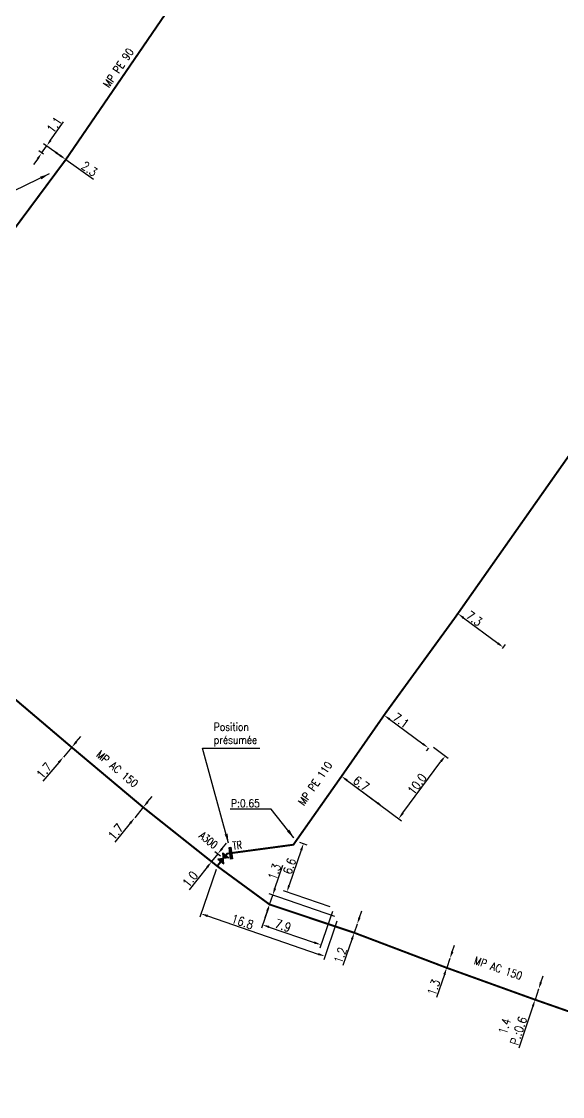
# Model space of a CAD drawing. Header units: millimetres. Extents: x 185000 to 186005, y 127000 to 128000.
# Drawn here: x 185752.9 to 185822.2, y 127336.6 to 127474.3 of the extents above; entities that cross this region are included whole.
import ezdxf
from ezdxf.enums import TextEntityAlignment as Align

# ---------------------------------------------------------------- set-up
doc = ezdxf.new("R2010")
doc.units = ezdxf.units.MM
doc.header["$PDMODE"] = 34
doc.layers.get('0').update_dxf_attribs({"linetype": 'CONTINUOUS'})
doc.layers.get('DEFPOINTS').update_dxf_attribs({"linetype": 'CONTINUOUS'})
for name, color, linetype in [('G_120', 4, 'CONTINUOUS'), ('G_300', 7, 'CONTINUOUS'), ('G_340', 7, 'CONTINUOUS')]:
    doc.layers.add(name, color=color, linetype=linetype)
doc.styles.add('G_ROMANS', font='ROMANS.SHX', dxfattribs={"width": 0.75})
doc.styles.get("Standard").update_dxf_attribs({"font": 'romans.shx', "width": 0.85})
doc.linetypes.add('G_TYPB_AP', pattern='A,5,-0.3,["o",Standard,S=1.5,R=0,X=0,Y=-0.5],-1.65', length=6.95)
doc.linetypes.add('G_TYPB_PE', pattern='A,5,-0.3,["o",Standard,S=1.5,R=0,X=0,Y=-0.5],-1.65', length=6.95)
doc.dimstyles.get("Standard").update_dxf_attribs({"dimtxt": 1.5, "dimasz": 1.2, "dimexe": 0.625, "dimexo": 0.625, "dimgap": 0.25, "dimtad": 1, "dimdec": 1, "dimzin": 0, "dimdsep": 46, "dimtxsty": 'Standard', "dimcen": -0.5, "dimadec": 0, "dimazin": 0, "dimtfac": 1, "dimtdec": 1, "dimtmove": 0, "dimatfit": 3, "dimfxl": 0, "dimtolj": 1, "dimtzin": 0, "dimarcsym": 0})

# ---------------------------------------------------------------- blocks, each defined once
blk = doc.blocks.new('*D19')
at = {"layer": 'DEFPOINTS', "color": 0, "linetype": 'Continuous', "ltscale": 0.5, "transparency": 16777216}
for p in [(185818.66, 127349.03), (185819.12, 127350.39), (185819.12, 127350.39)]:
    blk.add_point(p, dxfattribs=at)
at = {"layer": 'G_120', "color": 0, "linetype": 'Continuous', "lineweight": -2, "ltscale": 0.5, "transparency": 16777216}
for p, q in [((185819.4, 127351.24), (185819.68, 127352.1)), ((185819.12, 127350.39), (185818.66, 127349.03)), ((185818.38, 127348.18), (185816.59, 127342.8))]:
    blk.add_line(p, q, dxfattribs=at)
at = {"layer": 'G_120', "color": 0, "linetype": 'Continuous', "ltscale": 0.5, "transparency": 16777216}
for points in [[(185819.26, 127351.29), (185819.54, 127351.19), (185819.12, 127350.39)], [(185818.24, 127348.22), (185818.52, 127348.13), (185818.66, 127349.03)]]:
    blk.add_solid(points, dxfattribs=at)
at = {"layer": 'G_120', "color": 0, "linetype": 'Continuous', "ltscale": 0.5, "transparency": 16777216, "insert": (185815.65, 127345.33), "char_height": 1.125, "attachment_point": 5, "rotation": 71.5964}
blk.add_mtext('\\A1;1.4\\PP.:0.6', dxfattribs=at)
blk = doc.blocks.new('*D20')
at = {"layer": 'DEFPOINTS', "color": 0, "linetype": 'Continuous', "ltscale": 0.5, "transparency": 16777216}
for p in [(185795.87, 127358.7), (185795.87, 127358.7), (185795.5, 127357.6)]:
    blk.add_point(p, dxfattribs=at)
at = {"layer": 'G_120', "color": 0, "linetype": 'Continuous', "lineweight": -2, "ltscale": 0.5, "transparency": 16777216}
for p, q in [((185796.16, 127359.55), (185796.46, 127360.4)), ((185795.87, 127358.7), (185795.5, 127357.6)), ((185795.2, 127356.75), (185794.05, 127353.4))]:
    blk.add_line(p, q, dxfattribs=at)
at = {"layer": 'G_120', "color": 0, "linetype": 'Continuous', "ltscale": 0.5, "transparency": 16777216}
for points in [[(185796.02, 127359.6), (185796.31, 127359.5), (185795.87, 127358.7)], [(185795.06, 127356.8), (185795.34, 127356.7), (185795.5, 127357.6)]]:
    blk.add_solid(points, dxfattribs=at)
at = {"layer": 'G_120', "color": 0, "linetype": 'Continuous', "ltscale": 0.5, "transparency": 16777216, "insert": (185793.71, 127354.71), "char_height": 1.125, "attachment_point": 5, "rotation": 71.0291}
blk.add_mtext('\\A1;1.2', dxfattribs=at)
blk = doc.blocks.new('*D21')
at = {"layer": 'DEFPOINTS', "color": 0, "linetype": 'Continuous', "ltscale": 0.5, "transparency": 16777216}
for p in [(185807.76, 127354.31), (185807.76, 127354.31), (185807.34, 127353.11)]:
    blk.add_point(p, dxfattribs=at)
at = {"layer": 'G_120', "color": 0, "linetype": 'Continuous', "lineweight": -2, "ltscale": 0.5, "transparency": 16777216}
for p, q in [((185808.06, 127355.16), (185808.35, 127356.01)), ((185807.76, 127354.31), (185807.34, 127353.11)), ((185807.05, 127352.26), (185806.02, 127349.29))]:
    blk.add_line(p, q, dxfattribs=at)
at = {"layer": 'G_120', "color": 0, "linetype": 'Continuous', "ltscale": 0.5, "transparency": 16777216}
for points in [[(185807.91, 127355.21), (185808.2, 127355.11), (185807.76, 127354.31)], [(185806.91, 127352.31), (185807.19, 127352.21), (185807.34, 127353.11)]]:
    blk.add_solid(points, dxfattribs=at)
at = {"layer": 'G_120', "color": 0, "linetype": 'Continuous', "ltscale": 0.5, "transparency": 16777216, "insert": (185805.68, 127350.6), "char_height": 1.125, "attachment_point": 5, "rotation": 70.8448}
blk.add_mtext('\\A1;1.3', dxfattribs=at)
blk = doc.blocks.new('*D22')
at = {"layer": 'DEFPOINTS', "color": 0, "linetype": 'Continuous', "ltscale": 0.5, "transparency": 16777216}
for p in [(185784.64, 127361.23), (185792.84, 127360.79), (185791.22, 127356.06)]:
    blk.add_point(p, dxfattribs=at)
at = {"layer": 'G_120', "color": 0, "linetype": 'Continuous', "lineweight": -2, "ltscale": 0.5, "transparency": 16777216}
for p, q in [((185784.49, 127360.79), (185783.6, 127358.18)), ((185792.69, 127360.34), (185791.07, 127355.62)), ((185784.6, 127358.33), (185790.37, 127356.35))]:
    blk.add_line(p, q, dxfattribs=at)
at = {"layer": 'G_120', "color": 0, "linetype": 'Continuous', "ltscale": 0.5, "transparency": 16777216}
for points in [[(185784.65, 127358.48), (185784.55, 127358.19), (185783.75, 127358.63)], [(185790.42, 127356.5), (185790.32, 127356.21), (185791.22, 127356.06)]]:
    blk.add_solid(points, dxfattribs=at)
at = {"layer": 'G_120', "color": 0, "linetype": 'Continuous', "ltscale": 0.5, "transparency": 16777216, "insert": (185786.38, 127358.52), "char_height": 1.125, "attachment_point": 5, "rotation": 341.0502}
blk.add_mtext('\\A1;7.9', dxfattribs=at)
blk = doc.blocks.new('*D23')
at = {"layer": 'DEFPOINTS', "color": 0, "linetype": 'Continuous', "ltscale": 0.5, "transparency": 16777216}
for p in [(185768.46, 127373.67), (185767.37, 127372.33), (185767.37, 127372.33)]:
    blk.add_point(p, dxfattribs=at)
at = {"layer": 'G_120', "color": 0, "linetype": 'Continuous', "lineweight": -2, "ltscale": 0.5, "transparency": 16777216}
for p, q in [((185769.03, 127374.36), (185769.6, 127375.06)), ((185768.46, 127373.67), (185767.37, 127372.33)), ((185766.8, 127371.63), (185764.81, 127369.2))]:
    blk.add_line(p, q, dxfattribs=at)
at = {"layer": 'G_120', "color": 0, "linetype": 'Continuous', "ltscale": 0.5, "transparency": 16777216}
for points in [[(185768.92, 127374.46), (185769.15, 127374.27), (185768.46, 127373.67)], [(185766.68, 127371.73), (185766.92, 127371.54), (185767.37, 127372.33)]]:
    blk.add_solid(points, dxfattribs=at)
at = {"layer": 'G_120', "color": 0, "linetype": 'Continuous', "ltscale": 0.5, "transparency": 16777216, "insert": (185764.94, 127370.54), "char_height": 1.125, "attachment_point": 5, "rotation": 50.7658}
blk.add_mtext('\\A1;1.7', dxfattribs=at)
blk = doc.blocks.new('*D24')
at = {"layer": 'DEFPOINTS', "color": 0, "linetype": 'Continuous', "ltscale": 0.5, "transparency": 16777216}
for p in [(185759.3, 127381.36), (185758.23, 127380.11), (185758.23, 127380.11)]:
    blk.add_point(p, dxfattribs=at)
at = {"layer": 'G_120', "color": 0, "linetype": 'Continuous', "lineweight": -2, "ltscale": 0.5, "transparency": 16777216}
for p, q in [((185759.89, 127382.05), (185760.47, 127382.73)), ((185759.3, 127381.36), (185758.23, 127380.11)), ((185757.65, 127379.42), (185755.61, 127377.03))]:
    blk.add_line(p, q, dxfattribs=at)
at = {"layer": 'G_120', "color": 0, "linetype": 'Continuous', "ltscale": 0.5, "transparency": 16777216}
for points in [[(185759.77, 127382.15), (185760, 127381.95), (185759.3, 127381.36)], [(185757.53, 127379.52), (185757.76, 127379.32), (185758.23, 127380.11)]]:
    blk.add_solid(points, dxfattribs=at)
at = {"layer": 'G_120', "color": 0, "linetype": 'Continuous', "ltscale": 0.5, "transparency": 16777216, "insert": (185755.77, 127378.37), "char_height": 1.125, "attachment_point": 5, "rotation": 49.5919}
blk.add_mtext('\\A1;1.7', dxfattribs=at)
blk = doc.blocks.new('*D68')
at = {"layer": 'DEFPOINTS', "color": 0, "linetype": 'Continuous', "ltscale": 0.5, "transparency": 16777216}
for p in [(185755.45, 127457.49), (185756.06, 127457.07), (185758.55, 127456.66)]:
    blk.add_point(p, dxfattribs=at)
at = {"layer": 'G_120', "color": 0, "linetype": 'Continuous', "lineweight": -2, "ltscale": 0.5, "transparency": 16777216}
for p, q in [((185756.6, 127459.13), (185758.25, 127461.47)), ((185755.45, 127457.49), (185756.09, 127458.39)), ((185758.17, 127456.93), (185755.7, 127458.66)), ((185754.94, 127456.75), (185754.42, 127456.02)), ((185755.67, 127457.34), (185755.07, 127457.76))]:
    blk.add_line(p, q, dxfattribs=at)
at = {"layer": 'G_120', "color": 0, "linetype": 'Continuous', "ltscale": 0.5, "transparency": 16777216}
for points in [[(185756.48, 127459.21), (185756.73, 127459.04), (185756.09, 127458.39)], [(185754.81, 127456.84), (185755.06, 127456.67), (185755.45, 127457.49)]]:
    blk.add_solid(points, dxfattribs=at)
at = {"layer": 'G_120', "color": 0, "linetype": 'Continuous', "ltscale": 0.5, "transparency": 16777216, "insert": (185757.07, 127461.1), "char_height": 1.125, "attachment_point": 5, "rotation": 54.905}
blk.add_mtext('\\A1;1.1', dxfattribs=at)
blk = doc.blocks.new('*D69')
at = {"layer": 'DEFPOINTS', "color": 0, "linetype": 'Continuous', "ltscale": 0.5, "transparency": 16777216}
for p in [(185756.69, 127457.97), (185756.69, 127457.97), (185758.55, 127456.66)]:
    blk.add_point(p, dxfattribs=at)
at = {"layer": 'G_120', "color": 0, "linetype": 'Continuous', "lineweight": -2, "ltscale": 0.5, "transparency": 16777216}
for p, q in [((185757.42, 127457.45), (185757.82, 127457.17)), ((185758.55, 127456.66), (185762.1, 127454.16))]:
    blk.add_line(p, q, dxfattribs=at)
at = {"layer": 'G_120', "color": 0, "linetype": 'Continuous', "ltscale": 0.5, "transparency": 16777216}
for points in [[(185757.51, 127457.57), (185757.34, 127457.33), (185756.69, 127457.97)], [(185757.9, 127457.3), (185757.73, 127457.05), (185758.55, 127456.66)]]:
    blk.add_solid(points, dxfattribs=at)
at = {"layer": 'G_120', "color": 0, "linetype": 'Continuous', "ltscale": 0.5, "transparency": 16777216, "insert": (185761.56, 127455.46), "char_height": 1.125, "attachment_point": 5, "rotation": 324.905}
blk.add_mtext('\\A1;2.3', dxfattribs=at)
blk = doc.blocks.new('*D83')
at = {"layer": 'DEFPOINTS', "color": 0, "linetype": 'Continuous', "ltscale": 0.5, "transparency": 16777216}
for p in [(185788.04, 127369.36), (185786.87, 127362.84), (185792.84, 127360.79)]:
    blk.add_point(p, dxfattribs=at)
at = {"layer": 'G_120', "color": 0, "linetype": 'Continuous', "lineweight": -2, "ltscale": 0.5, "transparency": 16777216}
for p, q in [((185788.48, 127369.21), (185789.44, 127368.88)), ((185788.7, 127368.18), (185787.16, 127363.69)), ((185792.4, 127360.94), (185786.43, 127362.99))]:
    blk.add_line(p, q, dxfattribs=at)
at = {"layer": 'G_120', "color": 0, "linetype": 'Continuous', "ltscale": 0.5, "transparency": 16777216}
for points in [[(185788.56, 127368.23), (185788.85, 127368.13), (185789, 127369.03)], [(185787.02, 127363.74), (185787.3, 127363.64), (185786.87, 127362.84)]]:
    blk.add_solid(points, dxfattribs=at)
at = {"layer": 'G_120', "color": 0, "linetype": 'Continuous', "ltscale": 0.5, "transparency": 16777216, "insert": (185787.21, 127366.13), "char_height": 1.125, "attachment_point": 5, "rotation": 71.0502}
blk.add_mtext('\\A1;6.6', dxfattribs=at)
blk = doc.blocks.new('*D84')
at = {"layer": 'DEFPOINTS', "color": 0, "linetype": 'Continuous', "ltscale": 0.5, "transparency": 16777216}
for p in [(185777.94, 127366.14), (185793.43, 127359.53), (185791.74, 127354.59)]:
    blk.add_point(p, dxfattribs=at)
at = {"layer": 'G_120', "color": 0, "linetype": 'Continuous', "lineweight": -2, "ltscale": 0.5, "transparency": 16777216}
for p, q in [((185777.79, 127365.7), (185775.7, 127359.6)), ((185776.7, 127359.75), (185790.89, 127354.88)), ((185793.28, 127359.09), (185791.59, 127354.15))]:
    blk.add_line(p, q, dxfattribs=at)
at = {"layer": 'G_120', "color": 0, "linetype": 'Continuous', "ltscale": 0.5, "transparency": 16777216}
for points in [[(185776.75, 127359.9), (185776.65, 127359.61), (185775.85, 127360.05)], [(185790.93, 127355.02), (185790.84, 127354.74), (185791.74, 127354.59)]]:
    blk.add_solid(points, dxfattribs=at)
at = {"layer": 'G_120', "color": 0, "linetype": 'Continuous', "ltscale": 0.5, "transparency": 16777216, "insert": (185781.18, 127359.01), "char_height": 1.125, "attachment_point": 5, "rotation": 341.0502}
blk.add_mtext('\\A1;16.8', dxfattribs=at)
blk = doc.blocks.new('*D85')
at = {"layer": 'DEFPOINTS', "color": 0, "linetype": 'Continuous', "ltscale": 0.5, "transparency": 16777216}
for p in [(185785.05, 127362.42), (185784.64, 127361.23), (185793.43, 127359.53)]:
    blk.add_point(p, dxfattribs=at)
at = {"layer": 'G_120', "color": 0, "linetype": 'Continuous', "lineweight": -2, "ltscale": 0.5, "transparency": 16777216}
for p, q in [((185785.34, 127363.27), (185786.36, 127366.24)), ((185792.99, 127359.69), (185784.61, 127362.57)), ((185784.64, 127361.23), (185785.05, 127362.42)), ((185784.35, 127360.38), (185784.06, 127359.53)), ((185785.09, 127361.08), (185785.09, 127361.08))]:
    blk.add_line(p, q, dxfattribs=at)
at = {"layer": 'G_120', "color": 0, "linetype": 'Continuous', "ltscale": 0.5, "transparency": 16777216}
for points in [[(185785.2, 127363.32), (185785.48, 127363.22), (185785.05, 127362.42)], [(185784.21, 127360.43), (185784.49, 127360.33), (185784.64, 127361.23)]]:
    blk.add_solid(points, dxfattribs=at)
at = {"layer": 'G_120', "color": 0, "linetype": 'Continuous', "ltscale": 0.5, "transparency": 16777216, "insert": (185785.29, 127365.42), "char_height": 1.125, "attachment_point": 5, "rotation": 71.0291}
blk.add_mtext('\\A1;1.3', dxfattribs=at)
blk = doc.blocks.new('*D86')
at = {"layer": 'DEFPOINTS', "color": 0, "linetype": 'Continuous', "ltscale": 0.5, "transparency": 16777216}
for p in [(185805.28, 127381.64), (185807.15, 127380.26), (185793.87, 127377.65)]:
    blk.add_point(p, dxfattribs=at)
at = {"layer": 'G_120', "color": 0, "linetype": 'Continuous', "lineweight": -2, "ltscale": 0.5, "transparency": 16777216}
for p, q in [((185805.66, 127381.36), (185807.52, 127379.98)), ((185801.73, 127372.95), (185806.61, 127379.54)), ((185794.25, 127377.37), (185801.57, 127371.95))]:
    blk.add_line(p, q, dxfattribs=at)
at = {"layer": 'G_120', "color": 0, "linetype": 'Continuous', "ltscale": 0.5, "transparency": 16777216}
for points in [[(185806.49, 127379.63), (185806.73, 127379.45), (185807.15, 127380.26)], [(185801.61, 127373.04), (185801.85, 127372.86), (185801.2, 127372.23)]]:
    blk.add_solid(points, dxfattribs=at)
at = {"layer": 'G_120', "color": 0, "linetype": 'Continuous', "ltscale": 0.5, "transparency": 16777216, "insert": (185803.54, 127376.65), "char_height": 1.125, "attachment_point": 5, "rotation": 53.4813}
blk.add_mtext('\\A1;10.0', dxfattribs=at)
blk = doc.blocks.new('*D87')
at = {"layer": 'DEFPOINTS', "color": 0, "linetype": 'Continuous', "ltscale": 0.5, "transparency": 16777216}
for p in [(185793.87, 127377.65), (185799.22, 127373.69), (185799.22, 127373.69)]:
    blk.add_point(p, dxfattribs=at)
at = {"layer": 'G_120', "color": 0, "linetype": 'Continuous', "lineweight": -2, "ltscale": 0.5, "transparency": 16777216}
for p, q in [((185794.6, 127377.11), (185798.49, 127374.23)), ((185798.94, 127373.32), (185798.94, 127373.32))]:
    blk.add_line(p, q, dxfattribs=at)
at = {"layer": 'G_120', "color": 0, "linetype": 'Continuous', "ltscale": 0.5, "transparency": 16777216}
for points in [[(185794.68, 127377.23), (185794.51, 127376.99), (185793.87, 127377.65)], [(185798.58, 127374.35), (185798.4, 127374.11), (185799.22, 127373.69)]]:
    blk.add_solid(points, dxfattribs=at)
at = {"layer": 'G_120', "color": 0, "linetype": 'Continuous', "ltscale": 0.5, "transparency": 16777216, "insert": (185796.39, 127376.72), "char_height": 1.125, "attachment_point": 5, "rotation": 323.4813}
blk.add_mtext('\\A1;6.7', dxfattribs=at)
blk = doc.blocks.new('*D88')
at = {"layer": 'DEFPOINTS', "color": 0, "linetype": 'Continuous', "ltscale": 0.5, "transparency": 16777216}
for p in [(185799.59, 127385.86), (185805.01, 127381.27), (185805.28, 127381.64)]:
    blk.add_point(p, dxfattribs=at)
at = {"layer": 'G_120', "color": 0, "linetype": 'Continuous', "lineweight": -2, "ltscale": 0.5, "transparency": 16777216}
for p, q in [((185799.31, 127385.48), (185799.03, 127385.11)), ((185800.03, 127384.95), (185804.28, 127381.8)), ((185805.01, 127381.27), (185804.73, 127380.89))]:
    blk.add_line(p, q, dxfattribs=at)
at = {"layer": 'G_120', "color": 0, "linetype": 'Continuous', "ltscale": 0.5, "transparency": 16777216}
for points in [[(185800.12, 127385.07), (185799.94, 127384.83), (185799.31, 127385.48)], [(185804.37, 127381.92), (185804.19, 127381.68), (185805.01, 127381.27)]]:
    blk.add_solid(points, dxfattribs=at)
at = {"layer": 'G_120', "color": 0, "linetype": 'Continuous', "ltscale": 0.5, "transparency": 16777216, "insert": (185801.49, 127384.8), "char_height": 1.125, "attachment_point": 5, "rotation": 323.4813}
blk.add_mtext('\\A1;7.1', dxfattribs=at)
blk = doc.blocks.new('*D89')
at = {"layer": 'DEFPOINTS', "color": 0, "linetype": 'Continuous', "ltscale": 0.5, "transparency": 16777216}
for p in [(185808.39, 127397.95), (185814.21, 127393.62), (185814.59, 127394.16)]:
    blk.add_point(p, dxfattribs=at)
at = {"layer": 'G_120', "color": 0, "linetype": 'Continuous', "lineweight": -2, "ltscale": 0.5, "transparency": 16777216}
for p, q in [((185808.66, 127398.33), (185809.04, 127398.86)), ((185809.49, 127397.94), (185813.87, 127394.7)), ((185814.48, 127394.01), (185814.87, 127394.54))]:
    blk.add_line(p, q, dxfattribs=at)
at = {"layer": 'G_120', "color": 0, "linetype": 'Continuous', "ltscale": 0.5, "transparency": 16777216}
for points in [[(185809.58, 127398.07), (185809.4, 127397.82), (185808.77, 127398.48)], [(185813.96, 127394.82), (185813.78, 127394.58), (185814.59, 127394.16)]]:
    blk.add_solid(points, dxfattribs=at)
at = {"layer": 'G_120', "color": 0, "linetype": 'Continuous', "ltscale": 0.5, "transparency": 16777216, "insert": (185810.87, 127397.86), "char_height": 1.125, "attachment_point": 5, "rotation": 323.4136}
blk.add_mtext('\\A1;7.3', dxfattribs=at)
blk = doc.blocks.new('*D93')
at = {"layer": 'DEFPOINTS', "color": 0, "transparency": 16777216}
for p in [(185778.73, 127367.12), (185777.22, 127366.71), (185777.94, 127366.14)]:
    blk.add_point(p, dxfattribs=at)
at = {"layer": 'G_300', "color": 0, "lineweight": -2, "transparency": 16777216}
for p, q in [((185778.58, 127368.4), (185779.14, 127369.1)), ((185777.57, 127366.43), (185776.86, 127367)), ((185778.01, 127367.7), (185777.22, 127366.71)), ((185778.36, 127367.42), (185777.65, 127367.99)), ((185776.66, 127366.01), (185774.35, 127363.12))]:
    blk.add_line(p, q, dxfattribs=at)
at = {"layer": 'G_300', "color": 0, "transparency": 16777216}
for points in [[(185778.46, 127368.49), (185778.69, 127368.31), (185778.01, 127367.7)], [(185776.55, 127366.1), (185776.78, 127365.92), (185777.22, 127366.71)]]:
    blk.add_solid(points, dxfattribs=at)
at = {"layer": 'G_300', "color": 0, "transparency": 16777216, "insert": (185774.47, 127364.46), "char_height": 1.125, "attachment_point": 5, "rotation": 51.3281}
blk.add_mtext('\\A1;1.0', dxfattribs=at)
blk = doc.blocks.new('G_300_04')
at = {"linetype": 'Continuous'}
h = blk.add_hatch(color=0, dxfattribs=at)
h.paths.add_polyline_path([(-0.5, 0.5), (-0.5, -0.5), (0, 0)])
h.paths.add_polyline_path([(0.5, 0.5), (0, 0), (0.5, -0.5)])
at = {"color": 0, "linetype": 'Continuous', "flags": 128}
blk.add_lwpolyline([(-0.5, -0.5), (0.5, 0.5), (0.5, -0.5), (-0.5, 0.5)], close=True, dxfattribs=at)
at = {"color": 0, "linetype": 'Continuous', "width": 0.75}
blk.add_attdef('NUM', text='', height=1, dxfattribs=at).set_placement((0, 1.78), align=Align.MIDDLE_CENTER)
at = {"color": 0, "linetype": 'Continuous', "width": 0.75, "flags": 3}
for tag, p in [('DEF_LEG', (0, -5)), ('DEF_COUP', (0, -7.5)), ('DEF_TYPE', (0, -10))]:
    blk.add_attdef(tag, text='', height=1.2, dxfattribs=at).set_placement(p, align=Align.MIDDLE)
blk = doc.blocks.new('G_340_16')
at = {"linetype": 'Continuous'}
blk.add_hatch(color=0, dxfattribs=at).paths.add_polyline_path([(0.12, 0.75), (-0.12, 0.75), (-0.12, -0.75), (0.12, -0.75)])
at = {"color": 0, "linetype": 'Continuous'}
blk.add_lwpolyline([(-0.12, 0.75), (0.12, 0.75), (0.12, -0.75), (-0.12, -0.75)], close=True, dxfattribs=at)
at = {"color": 0, "linetype": 'Continuous', "width": 0.75}
for tag, height, flags, p in [('TR', 1, 8, (0, 2.15)), ('DEF_LEG', 1.2, 3, (0, -5)), ('DEF_COUP', 1.2, 3, (0, -7.5)), ('DEF_TYPE', 1.2, 3, (0, -10))]:
    blk.add_attdef(tag, text='', height=height, dxfattribs=dict(at, flags=flags)).set_placement(p, align=Align.MIDDLE)

msp = doc.modelspace()

# ---------------------------------------------------------------- linework, layer by layer
at = {"layer": 'G_120', "linetype": 'G_TYPB_AP', "ltscale": 0.5, "flags": 128}
msp.add_lwpolyline([(185529.12, 127572.34, 0.25, 0.25, 0), (185537.78, 127566.27, 0.25, 0.25, 0), (185546.08, 127561.17, 0.25, 0.25, 0), (185550.86, 127558.2, 0.25, 0.25, 0), (185561.87, 127551.11, 0.25, 0.25, 0), (185570.84, 127543.47, 0.25, 0.25, 0), (185579.96, 127535.69, 0.25, 0.25, 0), (185588.98, 127528.03, 0.25, 0.25, 0), (185598.07, 127520.21, 0.25, 0.25, 0), (185607.17, 127512.24, 0.25, 0.25, 0), (185616.3, 127504.57, 0.25, 0.25, 0), (185624.82, 127497.4, 0.25, 0.25, 0), (185638.61, 127485.46, 0.25, 0.25, 0), (185647.76, 127477.78, 0.25, 0.25, 0), (185656.73, 127470.05, 0.25, 0.25, 0), (185665.6, 127462.46, 0.25, 0.25, 0), (185674.98, 127454.45, 0.25, 0.25, 0), (185684.24, 127446.59, 0.25, 0.25, 0), (185692.9, 127439.58, 0.25, 0.25, 0), (185701.92, 127431.53, 0.25, 0.25, 0), (185711.39, 127423.98, 0.25, 0.25, 0), (185718.85, 127417.36, 0.25, 0.25, 0), (185723.5, 127413.03, 0.25, 0.25, 0), (185740.99, 127396.89, 0.25, 0.25, 0), (185750.14, 127389.14, 0.25, 0.25, 0), (185759.3, 127381.36, 0.25, 0.25, 0), (185768.46, 127373.67, 0.25, 0.25, 0), (185777.94, 127366.14, 0.25, 0.25, 0), (185784.64, 127361.23, 0.25, 0.25, 0), (185795.5, 127357.6, 0.25, 0.25, 0), (185807.34, 127353.11, 0.25, 0.25, 0), (185818.66, 127349.03, 0.25, 0.25, 0), (185828.3, 127345.66, 0.25, 0.25, 0), (185839.57, 127341.68, 0.25, 0.25, 0), (185850.08, 127338.07, 0.25, 0.25, 0), (185851.27, 127337.33, 0.25, 0.25, 0), (185852.97, 127336.75, 0, 0, 0)], format="xyseb", dxfattribs=at)
at = {"layer": 'G_120', "linetype": 'G_TYPB_PE', "ltscale": 0.5, "const_width": 0.25, "flags": 128}
for points in [[(185796.15, 127510.55), (185795.07, 127508.99), (185791.2, 127503.4), (185773.06, 127477.87), (185758.55, 127456.66), (185758.55, 127456.66), (185758.55, 127456.66), (185758.55, 127456.66), (185758.55, 127456.66), (185758.55, 127456.66), (185747.69, 127442.04), (185740.26, 127431.37), (185734.81, 127424.35), (185734.11, 127420.66), (185734.11, 127420.66), (185734.11, 127420.66), (185734.11, 127420.66), (185731.54, 127416.82), (185730.23, 127415.2), (185729.2, 127414.27), (185727.7, 127413.19)], [(185862.89, 127472.94), (185852.85, 127460.24), (185842.09, 127445.25), (185825.98, 127422.96), (185808.39, 127397.95), (185799.59, 127385.86), (185793.87, 127377.65), (185787.7, 127368.88), (185779.67, 127367.8)]]:
    msp.add_lwpolyline(points, dxfattribs=at)
at = {"layer": 'G_120', "linetype": 'G_TYPB_AP', "ltscale": 0.5, "const_width": 0.25, "flags": 128}
for points in [[(185779.67, 127367.8), (185779.22, 127367.74), (185779.04, 127367.51)], [(185778.42, 127366.73), (185777.94, 127366.14)]]:
    msp.add_lwpolyline(points, dxfattribs=at)

# ---------------------------------------------------------------- block references
at = {"layer": 'G_300'}
ref = msp.add_blockref('G_300_04', (185778.73, 127367.12), dxfattribs=dict(at, rotation=51.32812943191895))
ref.add_attrib('NUM', 'A300', dxfattribs={"layer": '0', "color": 0, "linetype": 'Continuous', "height": 1, "rotation": 321.3281, "style": 'G_ROMANS', "width": 0.75}).set_placement((185776.82, 127369.47), align=Align.MIDDLE)
at = {"layer": 'G_340', "ltscale": 0.5}
ref = msp.add_blockref('G_340_16', (185779.67, 127367.8), dxfattribs=dict(at, rotation=7.54490979072612))
ref.add_attrib('TR', 'TR', dxfattribs={"layer": '0', "color": 0, "linetype": 'Continuous', "height": 1, "rotation": 7.5449, "width": 0.75, "flags": 8}).set_placement((185780.5, 127368.81), align=Align.MIDDLE)

# ---------------------------------------------------------------- texts
at = {"layer": 'G_120', "linetype": 'Continuous', "width": 0.85}
for s, rotation, p in [('MP PE 90', 55.635, (185765.28, 127468.39)), ('MP AC 150', 319.9733, (185765.13, 127378.59)), ('MP PE 110', 54.8881, (185790.48, 127376.73)), ('MP AC 150', 340.9204, (185813.94, 127353.07))]:
    msp.add_text(s, height=1, rotation=rotation, dxfattribs=at).set_placement(p, align=Align.MIDDLE)
at = {"layer": 'G_120', "linetype": 'Continuous', "insert": (185783.4, 127374.19), "char_height": 1, "attachment_point": 6}
msp.add_mtext('P:0.65', dxfattribs=at)
at = {"layer": 'G_340', "ltscale": 0.5, "insert": (185777.51, 127382.98), "char_height": 1, "attachment_point": 4}
msp.add_mtext('Position\\Pprésumée', dxfattribs=at)

# ---------------------------------------------------------------- dimensions: what is measured, and where the dimension line sits
at = {"layer": 'G_120', "linetype": 'Continuous', "ltscale": 0.5}
for base, p1, p2, angle, picture, middle in [((185755.45, 127457.49), (185758.55, 127456.66), (185756.06, 127457.07), 54.905, '*D68', (185757.69, 127460.67)), ((185756.69, 127457.97), (185758.55, 127456.66), (185756.69, 127457.97), 324.905, '*D69', (185761.13, 127454.85)), ((185814.59, 127394.16), (185808.39, 127397.95), (185814.21, 127393.62), 143.4136, '*D89', (185810.42, 127397.25)), ((185805.01, 127381.27), (185799.59, 127385.86), (185805.28, 127381.64), 143.4813, '*D88', (185801.04, 127384.2)), ((185758.23, 127380.11), (185759.3, 127381.36), (185758.23, 127380.11), 49.5919, '*D24', (185756.34, 127377.88)), ((185807.15, 127380.26), (185793.87, 127377.65), (185805.28, 127381.64), 233.4813, '*D86', (185804.14, 127376.2)), ((185799.22, 127373.69), (185793.87, 127377.65), (185799.22, 127373.69), 143.4813, '*D87', (185795.95, 127376.11)), ((185767.37, 127372.33), (185768.46, 127373.67), (185767.37, 127372.33), 50.7658, '*D23', (185765.52, 127370.07)), ((185786.87, 127362.84), (185788.04, 127369.36), (185792.84, 127360.79), 71.0502, '*D83', (185787.92, 127365.89)), ((185791.74, 127354.59), (185777.94, 127366.14), (185793.43, 127359.53), 161.0502, '*D84', (185780.93, 127358.3)), ((185785.0505, 127362.4155), (185784.6442, 127361.2334), (185793.4345, 127359.5334), 251.0291, '*D85', (185786.0001, 127365.1778)), ((185791.22, 127356.06), (185784.64, 127361.23), (185792.84, 127360.79), 161.0502, '*D22', (185786.13, 127357.81)), ((185795.87, 127358.7), (185795.5, 127357.6), (185795.87, 127358.7), 251.0291, '*D20', (185794.42, 127354.46)), ((185807.76, 127354.31), (185807.34, 127353.11), (185807.76, 127354.31), 250.8448, '*D21', (185806.39, 127350.35))]:
    dim = msp.add_linear_dim(base=base, p1=p1, p2=p2, angle=angle, dimstyle='Standard', override={"dimscale": 0.75}, dxfattribs=at)
    dim.commit()
    dim.dimension.update_dxf_attribs({"geometry": picture, "text_midpoint": middle, "dimtype": 160})
dim = msp.add_linear_dim(base=(185819.12, 127350.39), p1=(185818.66, 127349.03), p2=(185819.12, 127350.39), angle=251.5964, text='<>\\PP.:0.6', dimstyle='Standard', override={"dimscale": 0.75}, dxfattribs=at)
dim.commit()
dim.dimension.update_dxf_attribs({"geometry": '*D19', "text_midpoint": (185817.25, 127344.8), "dimtype": 160})
at = {"layer": 'G_300'}
dim = msp.add_linear_dim(base=(185777.22, 127366.71), p1=(185778.73, 127367.12), p2=(185777.94, 127366.14), angle=51.3281, text='1.0', dimstyle='Standard', override={"dimscale": 0.75}, dxfattribs=at)
dim.commit()
dim.dimension.update_dxf_attribs({"geometry": '*D93', "text_midpoint": (185775.05, 127364), "dimtype": 160})

# ---------------------------------------------------------------- leaders
at = {"layer": 'G_120', "linetype": 'Continuous', "annotation_type": 0, "has_hookline": 1, "hookline_direction": 1}
for points, text_width in [([(185756.4, 127454.81), (185750.34, 127451.86), (185749.14, 127451.86)], 11.21), ([(185787.77, 127369.75), (185784.85, 127373.44), (185783.65, 127373.44)], 3.8)]:
    msp.add_leader(points, dimstyle='Standard', dxfattribs=dict(at, text_width=text_width))
at = {"layer": 'G_340', "ltscale": 0.5, "annotation_type": 0, "has_hookline": 1, "hookline_direction": 0, "text_width": 5.87}
msp.add_leader([(185779.4, 127369.09), (185776.06, 127381.23), (185777.26, 127381.23)], dimstyle='Standard', dxfattribs=at)

doc.saveas('drawing.dxf')
